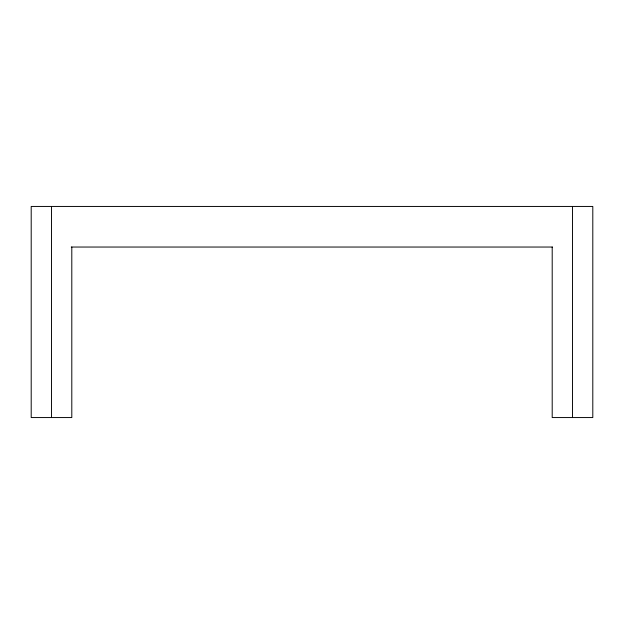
<?xml version="1.0" encoding="UTF-8"?>
<svg xmlns="http://www.w3.org/2000/svg" width="624" height="624" viewBox="0 0 624 624"><rect width="100%" height="100%" fill="white"/><g stroke="black" fill="none" stroke-linecap="round" stroke-linejoin="round"><path stroke-width="0.94" d="M71.276 247.042L552.396 247.042M572.504 206.443L572.504 417.557M552.201 247.042L552.201 417.557L592.8 417.557L592.8 206.443L31.2 206.443L31.2 417.557L71.799 417.557L71.799 247.042M51.496 206.443L51.496 417.557"/></g></svg>
